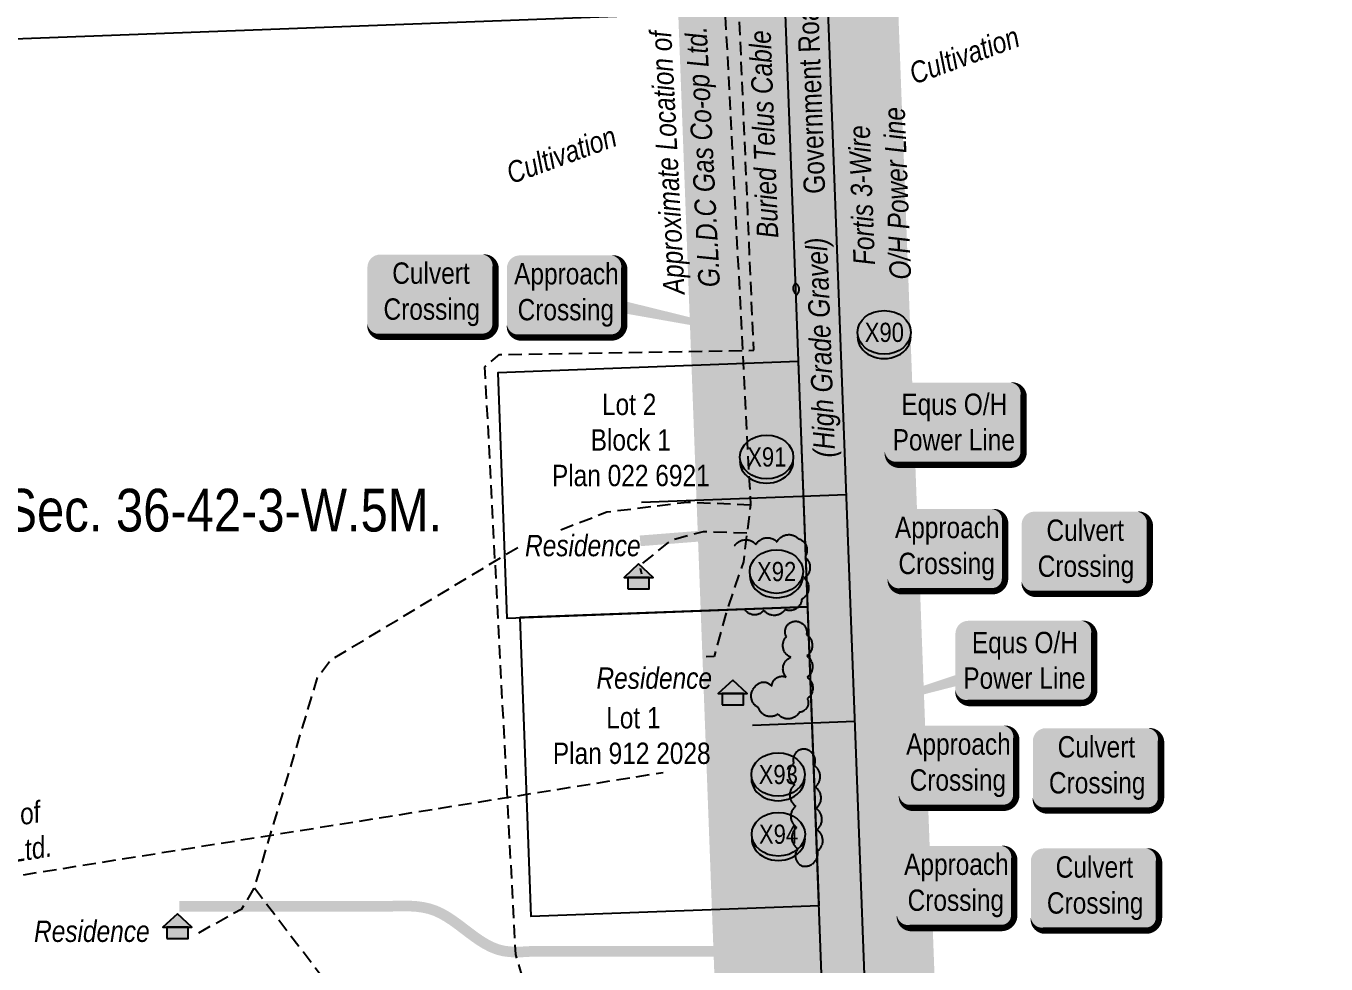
# Model space of a CAD drawing. Extents: x 665644 to 688844, y 5825051 to 5844826.
# Drawn here: x 682938 to 683546, y 5837464 to 5837903 of the extents above; entities that cross this region are included whole.
import ezdxf
from ezdxf.enums import TextEntityAlignment as Align

# ---------------------------------------------------------------- set-up
doc = ezdxf.new("R2010")
doc.units = 0
doc.header["$LTSCALE"] = 5
doc.linetypes.add('0', pattern=[1, 1, 0])
doc.linetypes.add('UG_PIPE', pattern=[1.875, 1.25, -0.625])
for name, color, linetype in [('AS-PIPE-UG', 44, 'UG_PIPE'), ('AS-POWER', 104, 'foc-POWER'), ('AS-POWER-T', 104, 'Continuous'), ('AS-RESIDENCE', 14, 'Continuous'), ('AS-ROADS', 254, 'Continuous'), ('AS-TELEPHONE', 224, 'foc-TEL'), ('C-SYMBOL', 7, 'Continuous'), ('CG-NOTES', 7, 'Continuous'), ('F-RW', 190, 'Continuous'), ('L-ROAD-T', 7, 'Continuous'), ('L-SEC', 7, 'Continuous'), ('L-TITLEDB', 4, 'Continuous'), ('L-TITLEDB-T', 4, 'Continuous'), ('P-BUFFER-H 30m', 51, 'Continuous'), ('P-CROSSINGS', 250, 'Continuous'), ('T-BUSH', 110, '0')]:
    doc.layers.add(name, color=color, linetype=linetype)
doc.layers.add('P-PROPOSED-WL4', color=7, linetype='Continuous', true_color=0x5b5bc8)
doc.layers.add('T-TEXT', color=48, linetype='Continuous', lineweight=18)
doc.styles.add('175L', font='ARIALN.TTF', dxfattribs={"height": 20})
doc.styles.add('80', font='ARIALN.TTF', dxfattribs={"height": 10})
doc.styles.add('80L', font='ARIALN.TTF', dxfattribs={"height": 10})
doc.styles.add('80LS', font='ARIALNI.TTF', dxfattribs={"height": 10})
doc.styles.add('Crossing', font='ARIALN.TTF', dxfattribs={"height": 10})
doc.styles.add('foc-LtypeFont', font='ARIALN.TTF', dxfattribs={"height": 7.35})
doc.linetypes.add('foc-POWER', pattern='A,6,-1,["P",foc-LtypeFont,S=0.2,R=0,X=-0.625,Y=-0.75],-1.24,4', length=12.24)
doc.linetypes.add('foc-POWER-NOLINE', pattern='A,0,-4,["P",foc-LtypeFont,S=0.2,R=0,X=-0.625,Y=-0.75],-8.24', length=12.24)
doc.linetypes.add('foc-TEL', pattern='A,2,-1,["T",foc-LtypeFont,S=0.2,R=0,X=-0.425,Y=-0.75],-1.24,8', length=12.24)
doc.linetypes.add('foc-TEL-NOLINE', pattern='A,0,-2,["T",foc-LtypeFont,S=0.2,R=0,X=-0.425,Y=-0.75],-10.24', length=12.24)

# ---------------------------------------------------------------- blocks, each defined once
blk = doc.blocks.new('*U1137')
h = blk.add_hatch(color=59)
edge = h.paths.add_edge_path()
edge.add_line((-21.5, -20), (21.5, -20))
edge.add_arc((21.5, -14), 6, 270, 360)
edge.add_line((27.5, -14), (27.5, 12.5))
edge.add_arc((21.5, 12.5), 6, 0, 90)
edge.add_line((21.5, 18.5), (-21.5, 18.5))
edge.add_arc((-21.5, 12.5), 6, 90, 180)
edge.add_line((-27.5, 12.5), (-27.5, -14))
edge.add_arc((-21.5, -14), 6, 180, 270)
at = {"color": 1, "flags": 128}
blk.add_lwpolyline([(-21.5, -20, 3, 3, 0), (21.5, -20, 3, 3, 0.414214), (27.5, -14, 3, 3, 0), (27.5, 12.5, 3, 0, 0.414214), (21.5, 18.5, 0, 0, 0), (-21.5, 18.5, 0, 0, 0.414214), (-27.5, 12.5, 0, 0, 0), (-27.5, -14, 0, 3, 0.414214)], format="xyseb", close=True, dxfattribs=at)
blk.add_lwpolyline([(110.03, -23.3, 0, 7.5, 0), (0, 0, 0, 0, 0)], format="xyseb", dxfattribs=at)
at = {"color": 1, "style": '80'}
blk.add_attdef('ENTER_TEXT_001', (-35.99, -5), '', height=10, dxfattribs=at)
blk = doc.blocks.new('*U385')
h = blk.add_hatch(color=254)
edge = h.paths.add_edge_path()
edge.add_line((-24, -20), (24, -20))
edge.add_arc((24, -14), 6, 270, 360)
edge.add_line((30, -14), (30, 12.5))
edge.add_arc((24, 12.5), 6, 0, 90)
edge.add_line((24, 18.5), (-24, 18.5))
edge.add_arc((-24, 12.5), 6, 90, 180)
edge.add_line((-30, 12.5), (-30, -14))
edge.add_arc((-24, -14), 6, 180, 270)
at = {"color": 160, "flags": 128}
blk.add_lwpolyline([(-24, -20, 3, 3, 0), (24, -20, 3, 3, 0.414214), (30, -14, 3, 3, 0), (30, 12.5, 3, 0, 0.414214), (24, 18.5, 0, 0, 0), (-24, 18.5, 0, 0, 0.414214), (-30, 12.5, 0, 0, 0), (-30, -14, 0, 3, 0.414214)], format="xyseb", close=True, dxfattribs=at)
at = {"color": 160, "style": '80'}
blk.add_attdef('ENTER_TEXT_001', (-26.85, -4.92), '', height=10, dxfattribs=at)
blk = doc.blocks.new('*U1159')
h = blk.add_hatch(color=59)
edge = h.paths.add_edge_path()
edge.add_line((-21.5, -20), (21.5, -20))
edge.add_arc((21.5, -14), 6, 270, 360)
edge.add_line((27.5, -14), (27.5, 12.5))
edge.add_arc((21.5, 12.5), 6, 0, 90)
edge.add_line((21.5, 18.5), (-21.5, 18.5))
edge.add_arc((-21.5, 12.5), 6, 90, 180)
edge.add_line((-27.5, 12.5), (-27.5, -14))
edge.add_arc((-21.5, -14), 6, 180, 270)
at = {"color": 1, "flags": 128}
blk.add_lwpolyline([(-21.5, -20, 3, 3, 0), (21.5, -20, 3, 3, 0.414214), (27.5, -14, 3, 3, 0), (27.5, 12.5, 3, 0, 0.414214), (21.5, 18.5, 0, 0, 0), (-21.5, 18.5, 0, 0, 0.414214), (-27.5, 12.5, 0, 0, 0), (-27.5, -14, 0, 3, 0.414214)], format="xyseb", close=True, dxfattribs=at)
blk.add_lwpolyline([(-62.73, -31.01, 0, 7.5, 0), (0, 0, 0, 0, 0)], format="xyseb", dxfattribs=at)
at = {"color": 1, "style": '80'}
blk.add_attdef('ENTER_TEXT_001', (-35.99, -5), '', height=10, dxfattribs=at)
blk = doc.blocks.new('*U1160')
h = blk.add_hatch(color=59)
edge = h.paths.add_edge_path()
edge.add_line((-21.5, -20), (21.5, -20))
edge.add_arc((21.5, -14), 6, 270, 360)
edge.add_line((27.5, -14), (27.5, 12.5))
edge.add_arc((21.5, 12.5), 6, 0, 90)
edge.add_line((21.5, 18.5), (-21.5, 18.5))
edge.add_arc((-21.5, 12.5), 6, 90, 180)
edge.add_line((-27.5, 12.5), (-27.5, -14))
edge.add_arc((-21.5, -14), 6, 180, 270)
at = {"color": 1, "flags": 128}
blk.add_lwpolyline([(-21.5, -20, 3, 3, 0), (21.5, -20, 3, 3, 0.414214), (27.5, -14, 3, 3, 0), (27.5, 12.5, 3, 0, 0.414214), (21.5, 18.5, 0, 0, 0), (-21.5, 18.5, 0, 0, 0.414214), (-27.5, 12.5, 0, 0, 0), (-27.5, -14, 0, 3, 0.414214)], format="xyseb", close=True, dxfattribs=at)
blk.add_lwpolyline([(-65.76, 12.61, 0, 7.5, 0), (0, 0, 0, 0, 0)], format="xyseb", dxfattribs=at)
at = {"color": 1, "style": '80'}
blk.add_attdef('ENTER_TEXT_001', (-35.99, -5), '', height=10, dxfattribs=at)
blk = doc.blocks.new('*U1161')
h = blk.add_hatch(color=59)
edge = h.paths.add_edge_path()
edge.add_line((-21.5, -20), (21.5, -20))
edge.add_arc((21.5, -14), 6, 270, 360)
edge.add_line((27.5, -14), (27.5, 12.5))
edge.add_arc((21.5, 12.5), 6, 0, 90)
edge.add_line((21.5, 18.5), (-21.5, 18.5))
edge.add_arc((-21.5, 12.5), 6, 90, 180)
edge.add_line((-27.5, 12.5), (-27.5, -14))
edge.add_arc((-21.5, -14), 6, 180, 270)
at = {"color": 1, "flags": 128}
blk.add_lwpolyline([(-21.5, -20, 3, 3, 0), (21.5, -20, 3, 3, 0.414214), (27.5, -14, 3, 3, 0), (27.5, 12.5, 3, 0, 0.414214), (21.5, 18.5, 0, 0, 0), (-21.5, 18.5, 0, 0, 0.414214), (-27.5, 12.5, 0, 0, 0), (-27.5, -14, 0, 3, 0.414214)], format="xyseb", close=True, dxfattribs=at)
blk.add_lwpolyline([(-65.15, 10.12, 0, 7.5, 0), (0, 0, 0, 0, 0)], format="xyseb", dxfattribs=at)
at = {"color": 1, "style": '80'}
blk.add_attdef('ENTER_TEXT_001', (-35.99, -5), '', height=10, dxfattribs=at)
blk = doc.blocks.new('*U2481')
h = blk.add_hatch(color=255)
edge = h.paths.add_edge_path()
edge.add_line((-26.5, -20), (26.5, -20))
edge.add_arc((26.5, -14), 6, 270, 360)
edge.add_line((32.5, -14), (32.5, 12.5))
edge.add_arc((26.5, 12.5), 6, 0, 90)
edge.add_line((26.5, 18.5), (-26.5, 18.5))
edge.add_arc((-26.5, 12.5), 6, 90, 180)
edge.add_line((-32.5, 12.5), (-32.5, -14))
edge.add_arc((-26.5, -14), 6, 180, 270)
at = {"color": 104, "flags": 128}
blk.add_lwpolyline([(-26.5, -20, 3, 3, 0), (26.5, -20, 3, 3, 0.414214), (32.5, -14, 3, 3, 0), (32.5, 12.5, 3, 0, 0.414214), (26.5, 18.5, 0, 0, 0), (-26.5, 18.5, 0, 0, 0.414214), (-32.5, 12.5, 0, 0, 0), (-32.5, -14, 0, 3, 0.414214)], format="xyseb", close=True, dxfattribs=at)
blk.add_lwpolyline([(-68.98, -34.65, 0, 7.5, 0), (0, 0, 0, 0, 0)], format="xyseb", dxfattribs=at)
at = {"color": 104, "style": '80'}
blk.add_attdef('ENTER_TEXT_001', (-26.85, -4.92), '', height=10, dxfattribs=at)
blk = doc.blocks.new('*U2494')
h = blk.add_hatch(color=255)
edge = h.paths.add_edge_path()
edge.add_line((-26.5, -20), (26.5, -20))
edge.add_arc((26.5, -14), 6, 270, 360)
edge.add_line((32.5, -14), (32.5, 12.5))
edge.add_arc((26.5, 12.5), 6, 0, 90)
edge.add_line((26.5, 18.5), (-26.5, 18.5))
edge.add_arc((-26.5, 12.5), 6, 90, 180)
edge.add_line((-32.5, 12.5), (-32.5, -14))
edge.add_arc((-26.5, -14), 6, 180, 270)
at = {"color": 104, "flags": 128}
blk.add_lwpolyline([(-26.5, -20, 3, 3, 0), (26.5, -20, 3, 3, 0.414214), (32.5, -14, 3, 3, 0), (32.5, 12.5, 3, 0, 0.414214), (26.5, 18.5, 0, 0, 0), (-26.5, 18.5, 0, 0, 0.414214), (-32.5, 12.5, 0, 0, 0), (-32.5, -14, 0, 3, 0.414214)], format="xyseb", close=True, dxfattribs=at)
blk.add_lwpolyline([(-98.71, -29.11, 0, 7.5, 0), (0, 0, 0, 0, 0)], format="xyseb", dxfattribs=at)
at = {"color": 104, "style": '80'}
blk.add_attdef('ENTER_TEXT_001', (-26.85, -4.92), '', height=10, dxfattribs=at)
blk = doc.blocks.new('res_occ')
for points in [[(0.1, 0.89), (-1.26, -0.37), (1.46, -0.37)], [(-0.9, -1.43), (1.1, -1.43), (1.1, -0.37), (-0.9, -0.37)]]:
    blk.add_hatch(color=14).paths.add_polyline_path(points)
at = {"color": 14}
for points in [[(0.1, 0.89), (-1.26, -0.37), (1.46, -0.37)], [(-0.9, -1.43), (1.1, -1.43), (1.1, -0.37), (-0.9, -0.37)]]:
    blk.add_lwpolyline(points, close=True, dxfattribs=at)
blk = doc.blocks.new('xing2')
h = blk.add_hatch(color=50)
h.dxf.hatch_style = 1
edge = h.paths.add_edge_path()
edge.add_ellipse((0, 0), major_axis=(-12.5, 0), ratio=0.816297, start_angle=0, end_angle=360)
h = blk.add_hatch(color=250)
h.dxf.hatch_style = 1
edge = h.paths.add_edge_path()
edge.add_ellipse((0, -2.05), major_axis=(-12.5, 0), ratio=0.816297, start_angle=0, end_angle=180)
edge.add_line((12.5, -2.05), (12.5, 0))
edge.add_ellipse((0, 0), major_axis=(-12.5, 0), ratio=0.816297, start_angle=0, end_angle=180, ccw=False)
edge.add_line((-12.5, 0), (-12.5, -2.05))
at = {"color": 250}
blk.add_ellipse((0, 0), major_axis=(-12.5, 0), ratio=0.816297, dxfattribs=at)
blk.add_ellipse((0, -2.05), major_axis=(-12.5, 0), ratio=0.816297, start_param=0, end_param=3.141593, dxfattribs=at)
at = {"color": 250, "style": 'Crossing'}
blk.add_attdef('CROSSING', text='', height=9, dxfattribs=at).set_placement((0.09, 0.02), align=Align.MIDDLE_CENTER)
at = {"color": 250, "style": 'Crossing', "flags": 1}
for tag, p in [('OWNER', (0.09, -12.49)), ('DESCRIPTION', (0.09, -25.77)), ('LOCATION', (0.09, -39.3)), ('DWG_REF', (0.09, -52.84))]:
    blk.add_attdef(tag, text='', height=9, dxfattribs=at).set_placement(p, align=Align.MIDDLE_CENTER)

msp = doc.modelspace()

# ---------------------------------------------------------------- hatches: boundary and pattern name
at = {"layer": 'P-BUFFER-H 30m'}
h = msp.add_hatch(color=256, dxfattribs=at)
h.dxf.hatch_style = 1
edge = h.paths.add_edge_path()
edge.add_line((677193.269, 5828855.566), (677090.336, 5828851.801))
edge.add_line((677090.336, 5828851.801), (677088.023, 5828904.381))
edge.add_arc((677137.974, 5828906.578), 50, 92.094528, 182.519115, ccw=False)
edge.add_line((677136.147, 5828956.545), (677941.688, 5828986.006))
edge.add_line((677941.688, 5828986.006), (678734.42, 5829015.192))
edge.add_line((678734.42, 5829015.192), (678774.367, 5829016.654))
edge.add_line((678774.367, 5829016.654), (678795.396, 5829017.452))
edge.add_arc((678838.014, 5828991.303), 50, 92.178655, 148.468111, ccw=False)
edge.add_line((678836.113, 5829041.267), (679095.938, 5829051.152))
edge.add_line((679095.938, 5829051.152), (679103.036, 5829053.873))
edge.add_arc((679120.935, 5829007.187), 50, 92.18666, 110.977343, ccw=False)
edge.add_line((679119.028, 5829057.15), (679561.069, 5829074.029))
edge.add_arc((679566.877, 5829024.367), 50, 92.195397, 96.670962, ccw=False)
edge.add_line((679564.962, 5829074.33), (680316.8, 5829103.153))
edge.add_line((680316.8, 5829103.153), (680289.023, 5829852.071))
edge.add_line((680289.023, 5829852.071), (680264.048, 5830522.758))
edge.add_arc((680314.013, 5830524.619), 50, 133.261285, 182.132573, ccw=False)
edge.add_line((680279.747, 5830561.031), (680276.19, 5830656.553))
edge.add_line((680276.19, 5830656.553), (680246.206, 5831460.205))
edge.add_line((680246.206, 5831460.205), (680215.344, 5832284.366))
edge.add_arc((680265.309, 5832286.237), 50, 92.148626, 182.144523, ccw=False)
edge.add_line((680263.435, 5832336.202), (681068.877, 5832366.421))
edge.add_line((681068.877, 5832366.421), (681821.394, 5832394.722))
edge.add_line((681821.394, 5832394.722), (681805.592, 5832816.244))
edge.add_arc((681855.557, 5832818.117), 50, 143.113192, 182.146882, ccw=False)
edge.add_line((681815.566, 5832848.129), (681834.727, 5832873.661))
edge.add_arc((681874.718, 5832843.649), 50, 2.145927, 143.113192, ccw=False)
edge.add_line((681924.683, 5832845.521), (681941.407, 5832399.199))
edge.add_line((681941.407, 5832399.199), (682694.704, 5832426.991))
edge.add_line((682694.704, 5832426.991), (683448.053, 5832454.846))
edge.add_line((683448.053, 5832454.846), (683412.213, 5833411.237))
edge.add_arc((683462.178, 5833413.109), 50, 133.565482, 182.146115, ccw=False)
edge.add_line((683427.719, 5833449.338), (683406.04, 5834013.774))
edge.add_line((683406.04, 5834013.774), (683375.91, 5834817.728))
edge.add_line((683375.91, 5834817.728), (683346.274, 5835616.304))
edge.add_line((683346.274, 5835616.304), (683345.971, 5835624.47))
edge.add_arc((683395.936, 5835626.324), 50, 171.348033, 182.125311, ccw=False)
edge.add_arc((683395.097, 5835645.629), 50, 182.142372, 193.631033, ccw=False)
edge.add_line((683345.132, 5835643.76), (683345.021, 5835646.731))
edge.add_line((683345.021, 5835646.731), (683335.11, 5835911.648))
edge.add_arc((683366.567, 5835950.513), 50, 182.141669, 231.014692, ccw=False)
edge.add_line((683316.601, 5835948.644), (683298.039, 5836445.008))
edge.add_line((683298.039, 5836445.008), (683267.917, 5837249.164))
edge.add_line((683267.917, 5837249.164), (683237.717, 5838052.934))
edge.add_line((683237.717, 5838052.934), (683209.07, 5838812.752))
edge.add_line((683209.07, 5838812.752), (683139.449, 5838810.244))
edge.add_arc((683137.649, 5838860.212), 50, 205.68511, 272.063103, ccw=False)
edge.add_arc((683124.628, 5838876.927), 50, 182.119792, 230.149866, ccw=False)
edge.add_line((683074.663, 5838875.077), (683017.909, 5840408.349))
edge.add_arc((683049.4, 5840447.187), 50, 182.145622, 230.963518, ccw=False)
edge.add_line((682999.435, 5840445.315), (682997.691, 5840491.846))
edge.add_line((682997.691, 5840491.846), (682967.908, 5841296.329))
edge.add_line((682967.908, 5841296.329), (682938.387, 5842093.709))
edge.add_arc((682988.352, 5842095.559), 50, 111.056679, 182.120317, ccw=False)
edge.add_arc((683005.084, 5842106.218), 50, 91.93417, 133.94126, ccw=False)
edge.add_line((683003.396, 5842156.19), (683115.102, 5842159.962))
edge.add_arc((683116.789, 5842109.99), 50, 73.049626, 91.934171, ccw=False)
edge.add_arc((683171.26, 5842288.71), 136.837, 253.049626, 272.060035)
edge.add_arc((683177.977, 5842101.994), 50, 91.934143, 92.060035, ccw=False)
edge.add_line((683176.289, 5842151.966), (683814.64, 5842173.523))
edge.add_line((683814.64, 5842173.523), (684621.661, 5842200.776))
edge.add_line((684621.661, 5842200.776), (684641.583, 5842201.582))
edge.add_line((684641.583, 5842201.582), (685446.139, 5842234.14))
edge.add_line((685446.139, 5842234.14), (685960.118, 5842255.042))
edge.add_arc((685970.6, 5841999.021), 256.236, 75.235843, 92.344426, ccw=False)
edge.add_arc((686023.158, 5842198.447), 50, 25.111824, 75.237538, ccw=False)
edge.add_line((686068.432, 5842219.666), (686069.06, 5842218.328))
edge.add_line((686069.06, 5842218.328), (686069.117, 5842218.206))
edge.add_line((686069.117, 5842218.206), (686151.794, 5842041.802))
edge.add_line((686151.794, 5842041.802), (686199.9, 5842064.349))
edge.add_arc((686221.119, 5842019.075), 50, 28.961833, 115.111824, ccw=False)
edge.add_arc((684692.829, 5841173.26), 1796.733, 27.368596, 28.961833, ccw=False)
edge.add_arc((686159.441, 5842138.172), 189.59, 312.879002, 331.455065)
edge.add_arc((686369.908, 5842023.684), 50, 151.393766, 151.455059, ccw=False)
edge.add_line((686326.011, 5842047.623), (686381.479, 5842149.331))
edge.add_arc((686653.533, 5842001.316), 309.713, 123.621492, 151.450949, ccw=False)
edge.add_arc((686531.973, 5842256.565), 50, 92.201047, 176.958117, ccw=False)
edge.add_line((686530.053, 5842306.528), (686619.657, 5842309.972))
edge.add_arc((686643.221, 5842265.873), 50, 92.204612, 118.118042, ccw=False)
edge.add_line((686641.298, 5842315.836), (687072.891, 5842332.451))
edge.add_line((687072.891, 5842332.451), (687822.064, 5842360.601))
edge.add_line((687822.064, 5842360.601), (687807.746, 5842732.726))
edge.add_line((687807.746, 5842732.726), (687793.2, 5843110.266))
edge.add_line((687793.2, 5843110.266), (687764.495, 5843859.411))
edge.add_line((687764.495, 5843859.411), (687743.267, 5843858.637))
edge.add_arc((687741.445, 5843908.604), 50, 182.098258, 272.088052, ccw=False)
edge.add_line((687691.478, 5843906.773), (687690.919, 5843922.037))
edge.add_line((687690.919, 5843922.037), (687685.175, 5843921.826))
edge.add_arc((687683.342, 5843971.793), 50, 182.100577, 272.100577, ccw=False)
edge.add_line((687633.376, 5843969.96), (687633.266, 5843972.958))
edge.add_arc((687683.232, 5843974.791), 50, 92.100577, 182.100577, ccw=False)
edge.add_line((687681.4, 5844024.757), (687740.11, 5844026.91))
edge.add_arc((687741.943, 5843976.944), 50, 2.098258, 92.100577, ccw=False)
edge.add_line((687791.909, 5843978.775), (687792.469, 5843963.499))
edge.add_line((687792.469, 5843963.499), (687813.608, 5843964.27))
edge.add_arc((687815.43, 5843914.303), 50, 2.194388, 92.088052, ccw=False)
edge.add_line((687865.394, 5843916.218), (687896.124, 5843114.22))
edge.add_line((687896.124, 5843114.22), (687910.67, 5842736.689))
edge.add_line((687910.67, 5842736.689), (687927.027, 5842311.553))
edge.add_arc((687877.064, 5842309.631), 50, -87.848159, 2.203367, ccw=False)
edge.add_line((687878.942, 5842259.666), (687076.807, 5842229.526))
edge.add_line((687076.807, 5842229.526), (686670.09, 5842213.869))
edge.add_arc((686646.522, 5842257.966), 50, 272.201051, 298.122091, ccw=False)
edge.add_line((686648.442, 5842208.003), (686596.388, 5842206.002))
edge.add_arc((686560.226, 5842240.533), 50, 291.298983, 316.321618, ccw=False)
edge.add_arc((686653.529, 5842001.211), 206.866, 111.298983, 121.896872)
edge.add_arc((686653.557, 5842001.471), 206.66, 121.941438, 151.489667)
edge.add_arc((686425.335, 5842125.444), 53.06, 331.393824, 331.484794, ccw=False)
edge.add_line((686471.918, 5842100.039), (686416.45, 5841998.332))
edge.add_arc((686159.441, 5842138.172), 292.59, 301.108355, 331.449231, ccw=False)
edge.add_arc((686284.777, 5841930.468), 50, 298.449673, 301.108355, ccw=False)
edge.add_line((686308.597, 5841886.506), (686291.758, 5841877.383))
edge.add_arc((686267.939, 5841921.345), 50, 205.404975, 298.449673, ccw=False)
edge.add_arc((684692.829, 5841173.26), 1693.733, 25.404975, 25.750387)
edge.add_arc((684692.829, 5841173.26), 1693.733, 25.750387, 25.872374)
edge.add_arc((684692.829, 5841173.26), 1693.733, 25.872374, 27.286963)
edge.add_line((686198.086, 5841949.747), (686147.516, 5841926.046))
edge.add_arc((686126.297, 5841971.32), 50, 205.111824, 295.111824, ccw=False)
edge.add_line((686081.023, 5841950.1), (685986.671, 5842151.411))
edge.add_arc((685970.594, 5841998.967), 153.289, 83.979554, 92.346249)
edge.add_line((685964.318, 5842152.128), (685450.314, 5842131.225))
edge.add_line((685450.314, 5842131.225), (684645.747, 5842098.667))
edge.add_line((684645.747, 5842098.667), (684625.647, 5842097.854))
edge.add_arc((684623.626, 5842147.813), 50, 271.93414, 272.316338, ccw=False)
edge.add_line((684625.314, 5842097.841), (683818.117, 5842070.582))
edge.add_line((683818.117, 5842070.582), (683179.82, 5842049.027))
edge.add_arc((683171.26, 5842288.71), 239.836, 255.283109, 272.045257, ccw=False)
edge.add_line((683110.332, 5842056.742), (683042.91, 5842054.466))
edge.add_line((683042.91, 5842054.466), (683070.838, 5841300.139))
edge.add_line((683070.838, 5841300.139), (683100.62, 5840495.68))
edge.add_line((683100.62, 5840495.68), (683101.228, 5840479.451))
edge.add_arc((683069.751, 5840440.602), 50, 2.119826, 50.984286, ccw=False)
edge.add_line((683119.717, 5840442.452), (683176.263, 5838914.799))
edge.add_arc((683139.864, 5838880.519), 50, 43.036828, 43.28391, ccw=False)
edge.add_line((683176.41, 5838914.642), (683258.239, 5838917.59))
edge.add_arc((683260.039, 5838867.622), 50, 2.159178, 92.063103, ccw=False)
edge.add_line((683310.003, 5838869.506), (683340.644, 5838056.808))
edge.add_line((683340.644, 5838056.808), (683370.844, 5837253.025))
edge.add_line((683370.844, 5837253.025), (683400.967, 5836448.86))
edge.add_line((683400.967, 5836448.86), (683418.01, 5835993.127))
edge.add_arc((683386.553, 5835954.262), 50, 2.142401, 51.013902, ccw=False)
edge.add_line((683436.518, 5835956.131), (683446.074, 5835700.688))
edge.add_line((683446.074, 5835700.688), (683600.399, 5835706.872))
edge.add_line((683600.399, 5835706.872), (683603.406, 5835706.992))
edge.add_line((683603.406, 5835706.992), (684089.691, 5835726.416))
edge.add_line((684089.691, 5835726.416), (684311.983, 5835735.295))
edge.add_line((684311.983, 5835735.295), (684841.261, 5835756.416))
edge.add_line((684841.261, 5835756.416), (684873.734, 5835780.118))
edge.add_arc((684903.212, 5835739.731), 50, 36.125072, 126.125473, ccw=False)
edge.add_line((684943.598, 5835769.209), (684946.083, 5835765.805))
edge.add_line((684946.083, 5835765.805), (684975.416, 5835766.987))
edge.add_arc((684977.43, 5835717.028), 50, -29.571573, 92.308021, ccw=False)
edge.add_line((685020.917, 5835692.352), (685015.074, 5835682.056))
edge.add_line((685015.074, 5835682.056), (685003.195, 5835661.117))
edge.add_arc((684959.707, 5835685.791), 50, 272.287823, 330.431041, ccw=False)
edge.add_line((684961.703, 5835635.831), (684201.401, 5835605.456))
edge.add_line((684201.401, 5835605.456), (683450.859, 5835575.476))
edge.add_line((683450.859, 5835575.476), (683478.838, 5834821.566))
edge.add_line((683478.838, 5834821.566), (683508.966, 5834017.678))
edge.add_line((683508.966, 5834017.678), (683532.198, 5833412.795))
edge.add_arc((683482.235, 5833410.876), 50, -46.492144, 2.199485, ccw=False)
edge.add_line((683516.657, 5833374.612), (683552.966, 5832405.714))
edge.add_arc((683503.001, 5832403.842), 50, -87.882475, 2.146115, ccw=False)
edge.add_line((683504.849, 5832353.876), (682698.506, 5832324.062))
edge.add_line((682698.506, 5832324.062), (681892.272, 5832294.317))
edge.add_arc((681890.428, 5832344.283), 50, 264.057705, 272.112898, ccw=False)
edge.add_arc((681876.342, 5832343.751), 50, 272.153458, 280.264602, ccw=False)
edge.add_line((681878.221, 5832293.787), (681072.743, 5832263.494))
edge.add_line((681072.743, 5832263.494), (680320.255, 5832235.262))
edge.add_line((680320.255, 5832235.262), (680349.134, 5831464.053))
edge.add_line((680349.134, 5831464.053), (680379.118, 5830660.39))
edge.add_line((680379.118, 5830660.39), (680384.188, 5830524.23))
edge.add_arc((680334.223, 5830522.37), 50, -46.738895, 2.132739, ccw=False)
edge.add_line((680368.489, 5830485.958), (680391.951, 5829855.896))
edge.add_line((680391.951, 5829855.896), (680421.691, 5829054.073))
edge.add_arc((680371.726, 5829052.22), 50, -87.804603, 2.124156, ccw=False)
edge.add_line((680373.641, 5829002.256), (679575.799, 5828971.671))
edge.add_arc((679569.977, 5829021.331), 50, 272.18666, 276.68636, ccw=False)
edge.add_line((679571.885, 5828971.367), (679131.721, 5828954.56))
edge.add_line((679131.721, 5828954.56), (679124.62, 5828951.838))
edge.add_arc((679106.72, 5828998.524), 50, 272.178655, 290.977343, ccw=False)
edge.add_line((679108.621, 5828948.56), (678884.591, 5828940.037))
edge.add_arc((678841.971, 5828966.182), 50, 272.187731, 328.473443, ccw=False)
edge.add_line((678843.88, 5828916.218), (678778.197, 5828913.709))
edge.add_arc((678776.288, 5828963.673), 50, 272.073065, 272.187731, ccw=False)
edge.add_line((678778.097, 5828913.705), (678738.127, 5828912.259))
edge.add_line((678738.127, 5828912.259), (677945.465, 5828883.075))
edge.add_line((677945.465, 5828883.075), (677193.269, 5828855.566))

# ---------------------------------------------------------------- linework, layer by layer
at = {"layer": 'AS-PIPE-UG', "flags": 128}
for points in [[(683233.43, 5837251.563), (683166.989, 5837468.326), (683152.614, 5837743.629), (683159.391, 5837749.435), (683278.467, 5837751.437), (683270.808, 5837929.147), (683273.499, 5838015.299), (683285.731, 5838043.209)], [(683285.731, 5838043.209), (683268.314, 5838043.078), (683258.393, 5838038.819), (683276.93, 5837679.067), (683273.607, 5837652.258), (683265.94, 5837629.923), (683259.904, 5837607.913), (683254.358, 5837607.75)], [(683018.537, 5837478.564), (683038.798, 5837489.842), (683044.696, 5837499.582), (683074.233, 5837598.357), (683080.168, 5837606.213), (683170.192, 5837660.459), (683209.677, 5837675.699), (683247.557, 5837680.351), (683276.93, 5837679.067)], [(683275.284, 5837665.785), (683254.847, 5837666.442), (683239.676, 5837662.367), (683224.994, 5837650.628), (683225.973, 5837646.715)], [(682408.833, 5837421.344), (683236.016, 5837553.664)], [(683044.696, 5837499.582), (683233.43, 5837251.563)]]:
    msp.add_lwpolyline(points, dxfattribs=at)
at = {"layer": 'AS-POWER', "linetype": 'foc-POWER-NOLINE', "flags": 128}
msp.add_lwpolyline([(683338.104, 5837251.819), (683307.897, 5838055.585), (683277.37, 5838865.269)], dxfattribs=at)
at = {"layer": 'AS-POWER', "flags": 128}
for points in [[(683225.893, 5837680.27), (683321.866, 5837683.877)], [(683277.86, 5837575.878), (683325.857, 5837577.682)]]:
    msp.add_lwpolyline(points, dxfattribs=at)
at = {"layer": 'AS-ROADS', "const_width": 5, "flags": 128}
for points in [[(683305.426, 5837754.65), (683294.088, 5837754.224)], [(683305.426, 5837754.65), (683294.088, 5837754.224)], [(683308.532, 5837668.72), (683225.281, 5837662.16)], [(683312.48, 5837570.271), (683276.537, 5837569.32), (683272.006, 5837569.863), (683270.194, 5837574.03), (683268.381, 5837582.725)]]:
    msp.add_lwpolyline(points, dxfattribs=at)
at = {"layer": 'AS-ROADS', "flags": 128}
msp.add_lwpolyline([(683315.472, 5837469.803, 5, 5, 0), (683173.691, 5837469.822, 5, 5, 0), (683170.528, 5837469.643, 5, 5, 0), (683167.393, 5837469.557, 5, 5, 0), (683164.314, 5837469.659, 5, 5, 0), (683161.317, 5837470.041, 5, 5, 0), (683158.428, 5837470.786, 5, 5, 0), (683155.642, 5837471.883, 5, 5, 0), (683152.941, 5837473.269, 5, 5, 0), (683150.307, 5837474.886, 5, 5, 0), (683147.721, 5837476.672, 5, 5, 0), (683145.165, 5837478.567, 5, 5, 0), (683142.622, 5837480.51, 5, 5, 0), (683140.071, 5837482.442, 5, 5, 0), (683137.497, 5837484.301, 5, 5, 0), (683134.879, 5837486.027, 5, 5, 0), (683132.2, 5837487.559, 5, 5, 0), (683129.441, 5837488.838, 5, 5, 0), (683126.586, 5837489.807, 5, 5, 0), (683123.637, 5837490.471, 5, 5, 0), (683120.608, 5837490.88, 5, 5, 0), (683117.515, 5837491.085, 5, 5, 0), (683114.376, 5837491.137, 5, 5, 0), (683111.204, 5837491.088, 5, 5, 0), (683108.017, 5837490.987, 5, 5, 0), (683009.443, 5837490.987, 0, 0, 0)], format="xyseb", dxfattribs=at)
at = {"layer": 'AS-TELEPHONE', "linetype": 'foc-TEL-NOLINE', "flags": 128}
msp.add_lwpolyline([(683378.194, 5835642.744), (683348.12, 5836446.855), (683317.998, 5837251.014), (683287.798, 5838054.79), (683257.27, 5838864.495)], dxfattribs=at)
at = {"layer": 'F-RW', "flags": 128}
msp.add_lwpolyline([(682422.202, 5837059.569), (682523.829, 5837063.229), (682712.083, 5837199.243), (682802.086, 5837264.358), (682793.315, 5837581.544), (682869.506, 5837855.09), (682923.521, 5837896.962), (683293.206, 5837910.862), (683292.53, 5837928.849), (682917.064, 5837914.732), (682853.766, 5837865.663), (682775.247, 5837583.759), (682783.662, 5837279.421), (682689.407, 5837211.291), (682516.019, 5837085.962), (682421.374, 5837082.554)], dxfattribs=at)
at = {"layer": 'L-SEC', "flags": 128}
for points in [[(683317.998, 5837251.014), (683287.798, 5838054.79)], [(683338.104, 5837251.819), (683307.897, 5838055.585)]]:
    msp.add_lwpolyline(points, dxfattribs=at)
at = {"layer": 'L-TITLEDB', "flags": 128}
for points in [[(683299.434, 5837746.183), (683158.553, 5837740.873), (683162.885, 5837625.971), (683303.765, 5837631.283)], [(683299.434, 5837746.183), (683158.553, 5837740.873), (683162.885, 5837625.971), (683303.765, 5837631.283)], [(683168.882, 5837626.199), (683174.155, 5837486.317), (683309.039, 5837491.402), (683303.765, 5837631.283)]]:
    msp.add_lwpolyline(points, close=True, dxfattribs=at)
at = {"layer": 'T-BUSH', "flags": 128}
for points in [[(683298.053, 5837782.921, 0.5205671), (683298.588, 5837777.466, 0.5205671)], [(683297.316, 5837624.44, -0.5205671), (683303.192, 5837618.264, -0.5205671), (683303.32, 5837608.266, -0.5205671), (683303.447, 5837598.268, -0.5205671), (683303.575, 5837588.27, -0.5205671), (683299.805, 5837581.813, -0.5205671), (683289.841, 5837580.983, -0.5205671), (683280.745, 5837583.975, -0.5205671), (683279.1, 5837593.838, -0.5205671), (683286.93, 5837594.07, -0.5205671), (683293.657, 5837598.355, -0.5205671), (683295.777, 5837607.603, -0.5205671), (683293.733, 5837617.277, -0.5205671)], [(683301.327, 5837509.806, 0.5205671), (683308.399, 5837516.875, 0.5205671), (683308.014, 5837526.859, 0.5205671), (683307.612, 5837536.849, 0.5205671), (683307.21, 5837546.84, 0.5205671), (683306.808, 5837556.831, 0.5205671), (683302.026, 5837564.607, 0.5205671), (683297.206, 5837557.871, 0.5205671), (683297.684, 5837547.883, 0.5205671), (683298.162, 5837537.896, 0.5205671), (683298.641, 5837527.909, 0.5205671), (683299.119, 5837517.921, 0.5205671)]]:
    msp.add_lwpolyline(points, format="xyb", close=True, dxfattribs=at)
msp.add_lwpolyline([(683269.515, 5837659.84, -0.5205671), (683279.499, 5837660.391, -0.5205671), (683289.408, 5837661.644, -0.5205671), (683299.278, 5837663.24, -0.5205671), (683302.357, 5837654.588, -0.5205671), (683302.122, 5837644.718, -0.5205671), (683300.93, 5837634.791, -0.5205671), (683293.114, 5837629.979, -0.5205671), (683283.173, 5837629.675, -0.5205671), (683274.588, 5837629.675, -0.5205671)], format="xyb", dxfattribs=at)

# ---------------------------------------------------------------- block references
at = {"layer": 'AS-POWER-T'}
ref = msp.add_blockref('*U2481', (683372.339, 5837717.826), dxfattribs=dict(at, xscale=0.9996990099999981, yscale=0.9996990099999981, zscale=0.9996990099999981))
ref.add_attrib('ENTER_TEXT_001', 'Equs O/H', (683347.537, 5837721.152), dxfattribs={"layer": '0', "color": 104, "height": 9.997, "style": '80'})
ref.add_attrib('ENTER_TEXT_002', 'Power Line', (683343.504, 5837704.49), dxfattribs={"layer": '0', "color": 104, "height": 9.997, "style": '80'})
ref = msp.add_blockref('*U2481', (683372.339, 5837717.826), dxfattribs=dict(at, xscale=0.9996990099999981, yscale=0.9996990099999981, zscale=0.9996990099999981))
ref.add_attrib('ENTER_TEXT_001', 'Equs O/H', (683347.537, 5837721.152), dxfattribs={"layer": '0', "color": 104, "height": 9.997, "style": '80'})
ref.add_attrib('ENTER_TEXT_002', 'Power Line', (683343.504, 5837704.49), dxfattribs={"layer": '0', "color": 104, "height": 9.997, "style": '80'})
ref = msp.add_blockref('*U2494', (683405.41, 5837606.215), dxfattribs=dict(at, xscale=0.9996990099999981, yscale=0.9996990099999981, zscale=0.9996990099999981))
ref.add_attrib('ENTER_TEXT_001', 'Equs O/H', (683380.609, 5837609.541), dxfattribs={"layer": '0', "color": 104, "height": 9.997, "style": '80'})
ref.add_attrib('ENTER_TEXT_002', 'Power Line', (683376.575, 5837592.879), dxfattribs={"layer": '0', "color": 104, "height": 9.997, "style": '80'})
at = {"layer": 'AS-RESIDENCE', "xscale": 4.999999999999987, "yscale": 4.999999999999987, "zscale": 4.999999999999987}
for p in [(683224.068, 5837646.89), (683268.144, 5837592.441), (683008.069, 5837483.01)]:
    msp.add_blockref('res_occ', p, dxfattribs=at)
at = {"layer": 'CG-NOTES'}
ref = msp.add_blockref('*U385', (683127.565, 5837777.777), dxfattribs=at)
ref.add_attrib('ENTER_TEXT_001', 'Culvert', (683109.185, 5837782.58), dxfattribs={"layer": '0', "color": 160, "height": 10, "style": '80'})
ref.add_attrib('ENTER_TEXT_002', 'Crossing', (683105.089, 5837765.736), dxfattribs={"layer": '0', "color": 160, "height": 10, "style": '80'})
ref = msp.add_blockref('*U385', (683127.565, 5837777.777), dxfattribs=at)
ref.add_attrib('ENTER_TEXT_001', 'Culvert', (683109.185, 5837782.58), dxfattribs={"layer": '0', "color": 160, "height": 10, "style": '80'})
ref.add_attrib('ENTER_TEXT_002', 'Crossing', (683105.089, 5837765.736), dxfattribs={"layer": '0', "color": 160, "height": 10, "style": '80'})
ref = msp.add_blockref('*U1137', (683190.36, 5837777.409), dxfattribs=dict(at, xscale=0.998951045218288, yscale=0.998951045218288, zscale=0.998951045218288))
ref.add_attrib('ENTER_TEXT_001', 'Approach', (683166.262, 5837782.296), dxfattribs={"layer": '0', "color": 1, "height": 9.9895, "style": '80'})
ref.add_attrib('ENTER_TEXT_002', 'Crossing', (683167.908, 5837765.47), dxfattribs={"layer": '0', "color": 1, "height": 9.9895, "style": '80'})
ref = msp.add_blockref('*U1137', (683190.36, 5837777.409), dxfattribs=dict(at, xscale=0.998951045218288, yscale=0.998951045218288, zscale=0.998951045218288))
ref.add_attrib('ENTER_TEXT_001', 'Approach', (683166.262, 5837782.296), dxfattribs={"layer": '0', "color": 1, "height": 9.9895, "style": '80'})
ref.add_attrib('ENTER_TEXT_002', 'Crossing', (683167.908, 5837765.47), dxfattribs={"layer": '0', "color": 1, "height": 9.9895, "style": '80'})
ref = msp.add_blockref('*U1161', (683368.677, 5837658.544), dxfattribs=dict(at, xscale=0.998951045218288, yscale=0.998951045218288, zscale=0.998951045218288))
ref.add_attrib('ENTER_TEXT_001', 'Approach', (683344.579, 5837663.43), dxfattribs={"layer": '0', "color": 1, "height": 9.9895, "style": '80'})
ref.add_attrib('ENTER_TEXT_002', 'Crossing', (683346.224, 5837646.604), dxfattribs={"layer": '0', "color": 1, "height": 9.9895, "style": '80'})
ref = msp.add_blockref('*U385', (683433.922, 5837657.345), dxfattribs=at)
ref.add_attrib('ENTER_TEXT_001', 'Culvert', (683415.542, 5837662.148), dxfattribs={"layer": '0', "color": 160, "height": 10, "style": '80'})
ref.add_attrib('ENTER_TEXT_002', 'Crossing', (683411.446, 5837645.304), dxfattribs={"layer": '0', "color": 160, "height": 10, "style": '80'})
ref = msp.add_blockref('*U1160', (683373.928, 5837557.081), dxfattribs=dict(at, xscale=0.998951045218288, yscale=0.998951045218288, zscale=0.998951045218288))
ref.add_attrib('ENTER_TEXT_001', 'Approach', (683349.83, 5837561.968), dxfattribs={"layer": '0', "color": 1, "height": 9.9895, "style": '80'})
ref.add_attrib('ENTER_TEXT_002', 'Crossing', (683351.476, 5837545.142), dxfattribs={"layer": '0', "color": 1, "height": 9.9895, "style": '80'})
ref = msp.add_blockref('*U385', (683439.173, 5837555.882), dxfattribs=at)
ref.add_attrib('ENTER_TEXT_001', 'Culvert', (683420.793, 5837560.685), dxfattribs={"layer": '0', "color": 160, "height": 10, "style": '80'})
ref.add_attrib('ENTER_TEXT_002', 'Crossing', (683416.697, 5837543.841), dxfattribs={"layer": '0', "color": 160, "height": 10, "style": '80'})
ref = msp.add_blockref('*U1159', (683372.981, 5837500.784), dxfattribs=dict(at, xscale=0.998951045218288, yscale=0.998951045218288, zscale=0.998951045218288))
ref.add_attrib('ENTER_TEXT_001', 'Approach', (683348.883, 5837505.671), dxfattribs={"layer": '0', "color": 1, "height": 9.9895, "style": '80'})
ref.add_attrib('ENTER_TEXT_002', 'Crossing', (683350.529, 5837488.845), dxfattribs={"layer": '0', "color": 1, "height": 9.9895, "style": '80'})
ref = msp.add_blockref('*U385', (683438.226, 5837499.585), dxfattribs=at)
ref.add_attrib('ENTER_TEXT_001', 'Culvert', (683419.847, 5837504.389), dxfattribs={"layer": '0', "color": 160, "height": 10, "style": '80'})
ref.add_attrib('ENTER_TEXT_002', 'Crossing', (683415.75, 5837487.545), dxfattribs={"layer": '0', "color": 160, "height": 10, "style": '80'})
at = {"layer": 'P-CROSSINGS'}
for p, values in [((683339.536, 5837759.821), {'CROSSING': 'X90'}), ((683284.498, 5837701.439), {'CROSSING': 'X91'}), ((683289.106, 5837647.772), {'CROSSING': 'X92'}), ((683289.877, 5837552.696), {'CROSSING': 'X93'}), ((683290.002, 5837524.716), {'CROSSING': 'X94'})]:
    msp.add_blockref('xing2', p, dxfattribs=at).add_auto_attribs(values)

# ---------------------------------------------------------------- texts
at = {"layer": 'AS-PIPE-UG', "char_height": 10, "attachment_point": 1, "style": '175L'}
for s, insert, rotation in [('\\pi19.835;{\\fArial Narrow|b0|i1|c0|p34;Approximate Location of\\P\\pi22.352;G.L.D.C Gas Co-op Ltd.}', (683237.185, 5837757.562), 92.949828), ('\\pi19.835;{\\fArial Narrow|b0|i1|c0|p34;Approximate Location of\\P\\pi22.352;G.L.D.C Gas Co-op Ltd.}', (683237.185, 5837757.562), 92.949828), ('\\pi19.835;{\\fArial Narrow|b0|i1|c0|p34;Approximate Location of\\P\\pi20.759;G.L.D.C. Gas Co-op Ltd.}', (682801.881, 5837517.735), 9.08826)]:
    msp.add_mtext_dynamic_manual_height_columns(s, width=164.71119, gutter_width=100, heights=[0], dxfattribs=dict(at, insert=insert, rotation=rotation))
at = {"layer": 'AS-POWER', "insert": (683325.551, 5837783.152), "char_height": 10, "attachment_point": 1, "rotation": 92.144985, "style": '175L'}
msp.add_mtext_dynamic_manual_height_columns('\\pi7.9797;{\\fArial Narrow|b0|i1|c0|p34;Fortis 3-Wire\\P\\pi0.57524;O/H Power Line}', width=80.67299, gutter_width=100, heights=[0], dxfattribs=at)
msp.add_mtext_dynamic_manual_height_columns('\\pi7.9797;{\\fArial Narrow|b0|i1|c0|p34;Fortis 3-Wire\\P\\pi0.57524;O/H Power Line}', width=80.67299, gutter_width=100, heights=[0], dxfattribs=at)
at = {"layer": 'AS-RESIDENCE', "char_height": 10, "attachment_point": 1, "style": '175L'}
for insert in [(683204.818, 5837602.856), (682941.451, 5837484.282)]:
    msp.add_mtext_dynamic_manual_height_columns('{\\fArial Narrow|b0|i1|c0|p34;Residence}', width=18.19126, gutter_width=100, heights=[0], dxfattribs=dict(at, insert=insert))
at = {"layer": 'AS-TELEPHONE', "linetype": 'foc-TEL-NOLINE', "insert": (683280.001, 5837803.492), "char_height": 10, "attachment_point": 1, "rotation": 92.125396, "style": '175L'}
msp.add_mtext_dynamic_manual_height_columns('\\pi0.29898;{\\fArial Narrow|b0|i1|c0|p34;Buried Telus Cable}', width=97.23506, gutter_width=100, heights=[0], dxfattribs=at)
msp.add_mtext_dynamic_manual_height_columns('\\pi0.29898;{\\fArial Narrow|b0|i1|c0|p34;Buried Telus Cable}', width=97.23506, gutter_width=100, heights=[0], dxfattribs=at)
at = {"layer": 'C-SYMBOL', "color": 3, "style": '175L'}
msp.add_text('S.E.1/4 Sec. 36-42-3-W.5M.', height=20, dxfattribs=at).set_placement((682989.312, 5837660.546), align=Align.BOTTOM_CENTER)
msp.add_text('S.E.1/4 Sec. 36-42-3-W.5M.', height=20, dxfattribs=at).set_placement((682989.312, 5837660.546), align=Align.BOTTOM_CENTER)
at = {"layer": 'L-ROAD-T', "style": '80L'}
msp.add_text('Government Road Allowance', height=10, rotation=92.126839, dxfattribs=at).set_placement((683304.181, 5837899.174), align=Align.MIDDLE_CENTER)
at = {"layer": 'L-TITLEDB-T', "char_height": 10, "attachment_point": 1, "style": '175L'}
for s, insert in [('\\pi26.305;Lot 2\\P\\pi21.032;Block 1\\P\\pi2.8877;Plan 022 6921', (683181.067, 5837731.118)), ('\\pi26.305;Lot 2\\P\\pi21.032;Block 1\\P\\pi2.8877;Plan 022 6921', (683181.067, 5837731.118)), ('\\pi27.062;Lot 1\\P\\pi2.0862;Plan 912 2028', (683182.305, 5837584.327))]:
    msp.add_mtext_dynamic_manual_height_columns(s, width=76.66889, gutter_width=100, heights=[0], dxfattribs=dict(at, insert=insert))
at = {"layer": 'T-TEXT', "style": '80LS'}
for s, height, rotation, p in [('Cultivation', 9.99881, 20, (683377.045, 5837889.706)), ('Cultivation', 9.99881, 20, (683188.39, 5837843.064)), ('(High Grade Gravel)', 10, 92.126839, (683309.697, 5837752.679)), ('(High Grade Gravel)', 10, 92.126839, (683309.697, 5837752.679))]:
    msp.add_text(s, height=height, rotation=rotation, dxfattribs=at).set_placement(p, align=Align.MIDDLE_CENTER)

# ---------------------------------------------------------------- next in the draw order: texts
at = {"layer": 'AS-RESIDENCE', "insert": (683171.365, 5837664.956), "char_height": 10, "attachment_point": 1, "style": '175L', "bg_fill": 3, "box_fill_scale": 1.2, "bg_fill_color": 256, "bg_fill_transparency": 0}
msp.add_mtext_dynamic_manual_height_columns('{\\fArial Narrow|b0|i1|c0|p34;Residence}', width=18.19126, gutter_width=100, heights=[0], dxfattribs=at)

# ---------------------------------------------------------------- next in the draw order: hatches: boundary and pattern name
at = {"layer": 'P-PROPOSED-WL4'}
h = msp.add_hatch(color=256, dxfattribs=at)
h.dxf.hatch_style = 1
edge = h.paths.add_edge_path()
edge.add_line((686021.145, 5842195.871), (686023.785, 5842197.108))
edge.add_line((686023.785, 5842197.108), (686023.158, 5842198.447))
edge.add_arc((685970.594, 5841998.97), 206.286, 75.237538, 92.346121)
edge.add_line((685962.15, 5842205.083), (685448.161, 5842184.181))
edge.add_line((685448.161, 5842184.181), (684643.604, 5842151.623))
edge.add_line((684643.604, 5842151.623), (684623.515, 5842150.81))
edge.add_line((684623.515, 5842150.81), (683816.328, 5842123.552))
edge.add_line((683816.328, 5842123.552), (683177.977, 5842101.994))
edge.add_arc((683171.26, 5842288.71), 186.837, 253.049626, 272.060035, ccw=False)
edge.add_line((683116.789, 5842109.99), (683005.084, 5842106.218))
edge.add_line((683005.084, 5842106.218), (683005.455, 5842096.193))
edge.add_line((683005.455, 5842096.193), (682988.352, 5842095.559))
edge.add_line((682988.352, 5842095.559), (683017.874, 5841298.178))
edge.add_line((683017.874, 5841298.178), (683047.656, 5840493.718))
edge.add_line((683047.656, 5840493.718), (683049.4, 5840447.187))
edge.add_line((683049.4, 5840447.187), (683066.82, 5840438.694))
edge.add_line((683066.82, 5840438.694), (683124.628, 5838876.927))
edge.add_line((683124.628, 5838876.927), (683136.983, 5838877.405))
edge.add_line((683136.983, 5838877.405), (683137.649, 5838860.212))
edge.add_line((683137.649, 5838860.212), (683257.154, 5838864.517))
edge.add_line((683257.154, 5838864.517), (683287.682, 5838054.812))
edge.add_line((683287.682, 5838054.812), (683317.882, 5837251.036))
edge.add_line((683317.882, 5837251.036), (683348.004, 5836446.877))
edge.add_line((683348.004, 5836446.877), (683366.567, 5835950.513))
edge.add_line((683366.567, 5835950.513), (683383.668, 5835951.152))
edge.add_line((683383.668, 5835951.152), (683394.986, 5835648.6))
edge.add_line((683394.986, 5835648.6), (683397.983, 5835648.72))
edge.add_line((683397.983, 5835648.72), (683386.553, 5835954.262))
edge.add_line((683386.553, 5835954.262), (683369.452, 5835953.623))
edge.add_line((683369.452, 5835953.623), (683351.002, 5836446.989))
edge.add_line((683351.002, 5836446.989), (683320.88, 5837251.148))
edge.add_line((683320.88, 5837251.148), (683290.68, 5838054.924))
edge.add_line((683290.68, 5838054.924), (683260.039, 5838867.622))
edge.add_line((683260.039, 5838867.622), (683140.53, 5838863.317))
edge.add_line((683140.53, 5838863.317), (683139.864, 5838880.519))
edge.add_line((683139.864, 5838880.519), (683127.515, 5838880.04))
edge.add_line((683127.515, 5838880.04), (683069.751, 5840440.602))
edge.add_line((683069.751, 5840440.602), (683052.33, 5840449.095))
edge.add_line((683052.33, 5840449.095), (683050.654, 5840493.83))
edge.add_line((683050.654, 5840493.83), (683020.872, 5841298.289))
edge.add_line((683020.872, 5841298.289), (682991.461, 5842092.673))
edge.add_line((682991.461, 5842092.673), (683008.564, 5842093.306))
edge.add_line((683008.564, 5842093.306), (683008.193, 5842103.322))
edge.add_line((683008.193, 5842103.322), (683116.394, 5842106.976))
edge.add_arc((683171.26, 5842288.71), 189.836, 253.200773, 272.059036)
edge.add_line((683178.081, 5842098.997), (683816.429, 5842120.554))
edge.add_line((683816.429, 5842120.554), (684623.626, 5842147.813))
edge.add_line((684623.626, 5842147.813), (684643.725, 5842148.626))
edge.add_line((684643.725, 5842148.626), (685448.282, 5842181.184))
edge.add_line((685448.282, 5842181.184), (685962.271, 5842202.086))
edge.add_arc((685970.594, 5841998.967), 203.289, 75.601434, 92.346249, ccw=False)
h = msp.add_hatch(color=256, dxfattribs=at)
h.dxf.hatch_style = 1
edge = h.paths.add_edge_path()
edge.add_line((686021.145, 5842195.871), (686023.785, 5842197.108))
edge.add_line((686023.785, 5842197.108), (686023.158, 5842198.447))
edge.add_arc((685970.594, 5841998.97), 206.286, 75.237538, 92.346121)
edge.add_line((685962.15, 5842205.083), (685448.161, 5842184.181))
edge.add_line((685448.161, 5842184.181), (684643.604, 5842151.623))
edge.add_line((684643.604, 5842151.623), (684623.515, 5842150.81))
edge.add_line((684623.515, 5842150.81), (683816.328, 5842123.552))
edge.add_line((683816.328, 5842123.552), (683177.977, 5842101.994))
edge.add_arc((683171.26, 5842288.71), 186.837, 253.049626, 272.060035, ccw=False)
edge.add_line((683116.789, 5842109.99), (683005.084, 5842106.218))
edge.add_line((683005.084, 5842106.218), (683005.455, 5842096.193))
edge.add_line((683005.455, 5842096.193), (682988.352, 5842095.559))
edge.add_line((682988.352, 5842095.559), (683017.874, 5841298.178))
edge.add_line((683017.874, 5841298.178), (683047.656, 5840493.718))
edge.add_line((683047.656, 5840493.718), (683049.4, 5840447.187))
edge.add_line((683049.4, 5840447.187), (683066.82, 5840438.694))
edge.add_line((683066.82, 5840438.694), (683124.628, 5838876.927))
edge.add_line((683124.628, 5838876.927), (683136.983, 5838877.405))
edge.add_line((683136.983, 5838877.405), (683137.649, 5838860.212))
edge.add_line((683137.649, 5838860.212), (683257.154, 5838864.517))
edge.add_line((683257.154, 5838864.517), (683287.682, 5838054.812))
edge.add_line((683287.682, 5838054.812), (683317.882, 5837251.036))
edge.add_line((683317.882, 5837251.036), (683348.004, 5836446.877))
edge.add_line((683348.004, 5836446.877), (683366.567, 5835950.513))
edge.add_line((683366.567, 5835950.513), (683383.668, 5835951.152))
edge.add_line((683383.668, 5835951.152), (683394.986, 5835648.6))
edge.add_line((683394.986, 5835648.6), (683397.983, 5835648.72))
edge.add_line((683397.983, 5835648.72), (683386.553, 5835954.262))
edge.add_line((683386.553, 5835954.262), (683369.452, 5835953.623))
edge.add_line((683369.452, 5835953.623), (683351.002, 5836446.989))
edge.add_line((683351.002, 5836446.989), (683320.88, 5837251.148))
edge.add_line((683320.88, 5837251.148), (683290.68, 5838054.924))
edge.add_line((683290.68, 5838054.924), (683260.039, 5838867.622))
edge.add_line((683260.039, 5838867.622), (683140.53, 5838863.317))
edge.add_line((683140.53, 5838863.317), (683139.864, 5838880.519))
edge.add_line((683139.864, 5838880.519), (683127.515, 5838880.04))
edge.add_line((683127.515, 5838880.04), (683069.751, 5840440.602))
edge.add_line((683069.751, 5840440.602), (683052.33, 5840449.095))
edge.add_line((683052.33, 5840449.095), (683050.654, 5840493.83))
edge.add_line((683050.654, 5840493.83), (683020.872, 5841298.289))
edge.add_line((683020.872, 5841298.289), (682991.461, 5842092.673))
edge.add_line((682991.461, 5842092.673), (683008.564, 5842093.306))
edge.add_line((683008.564, 5842093.306), (683008.193, 5842103.322))
edge.add_line((683008.193, 5842103.322), (683116.394, 5842106.976))
edge.add_arc((683171.26, 5842288.71), 189.836, 253.200773, 272.059036)
edge.add_line((683178.081, 5842098.997), (683816.429, 5842120.554))
edge.add_line((683816.429, 5842120.554), (684623.626, 5842147.813))
edge.add_line((684623.626, 5842147.813), (684643.725, 5842148.626))
edge.add_line((684643.725, 5842148.626), (685448.282, 5842181.184))
edge.add_line((685448.282, 5842181.184), (685962.271, 5842202.086))
edge.add_arc((685970.594, 5841998.967), 203.289, 75.601434, 92.346249, ccw=False)

doc.saveas('drawing.dxf')
